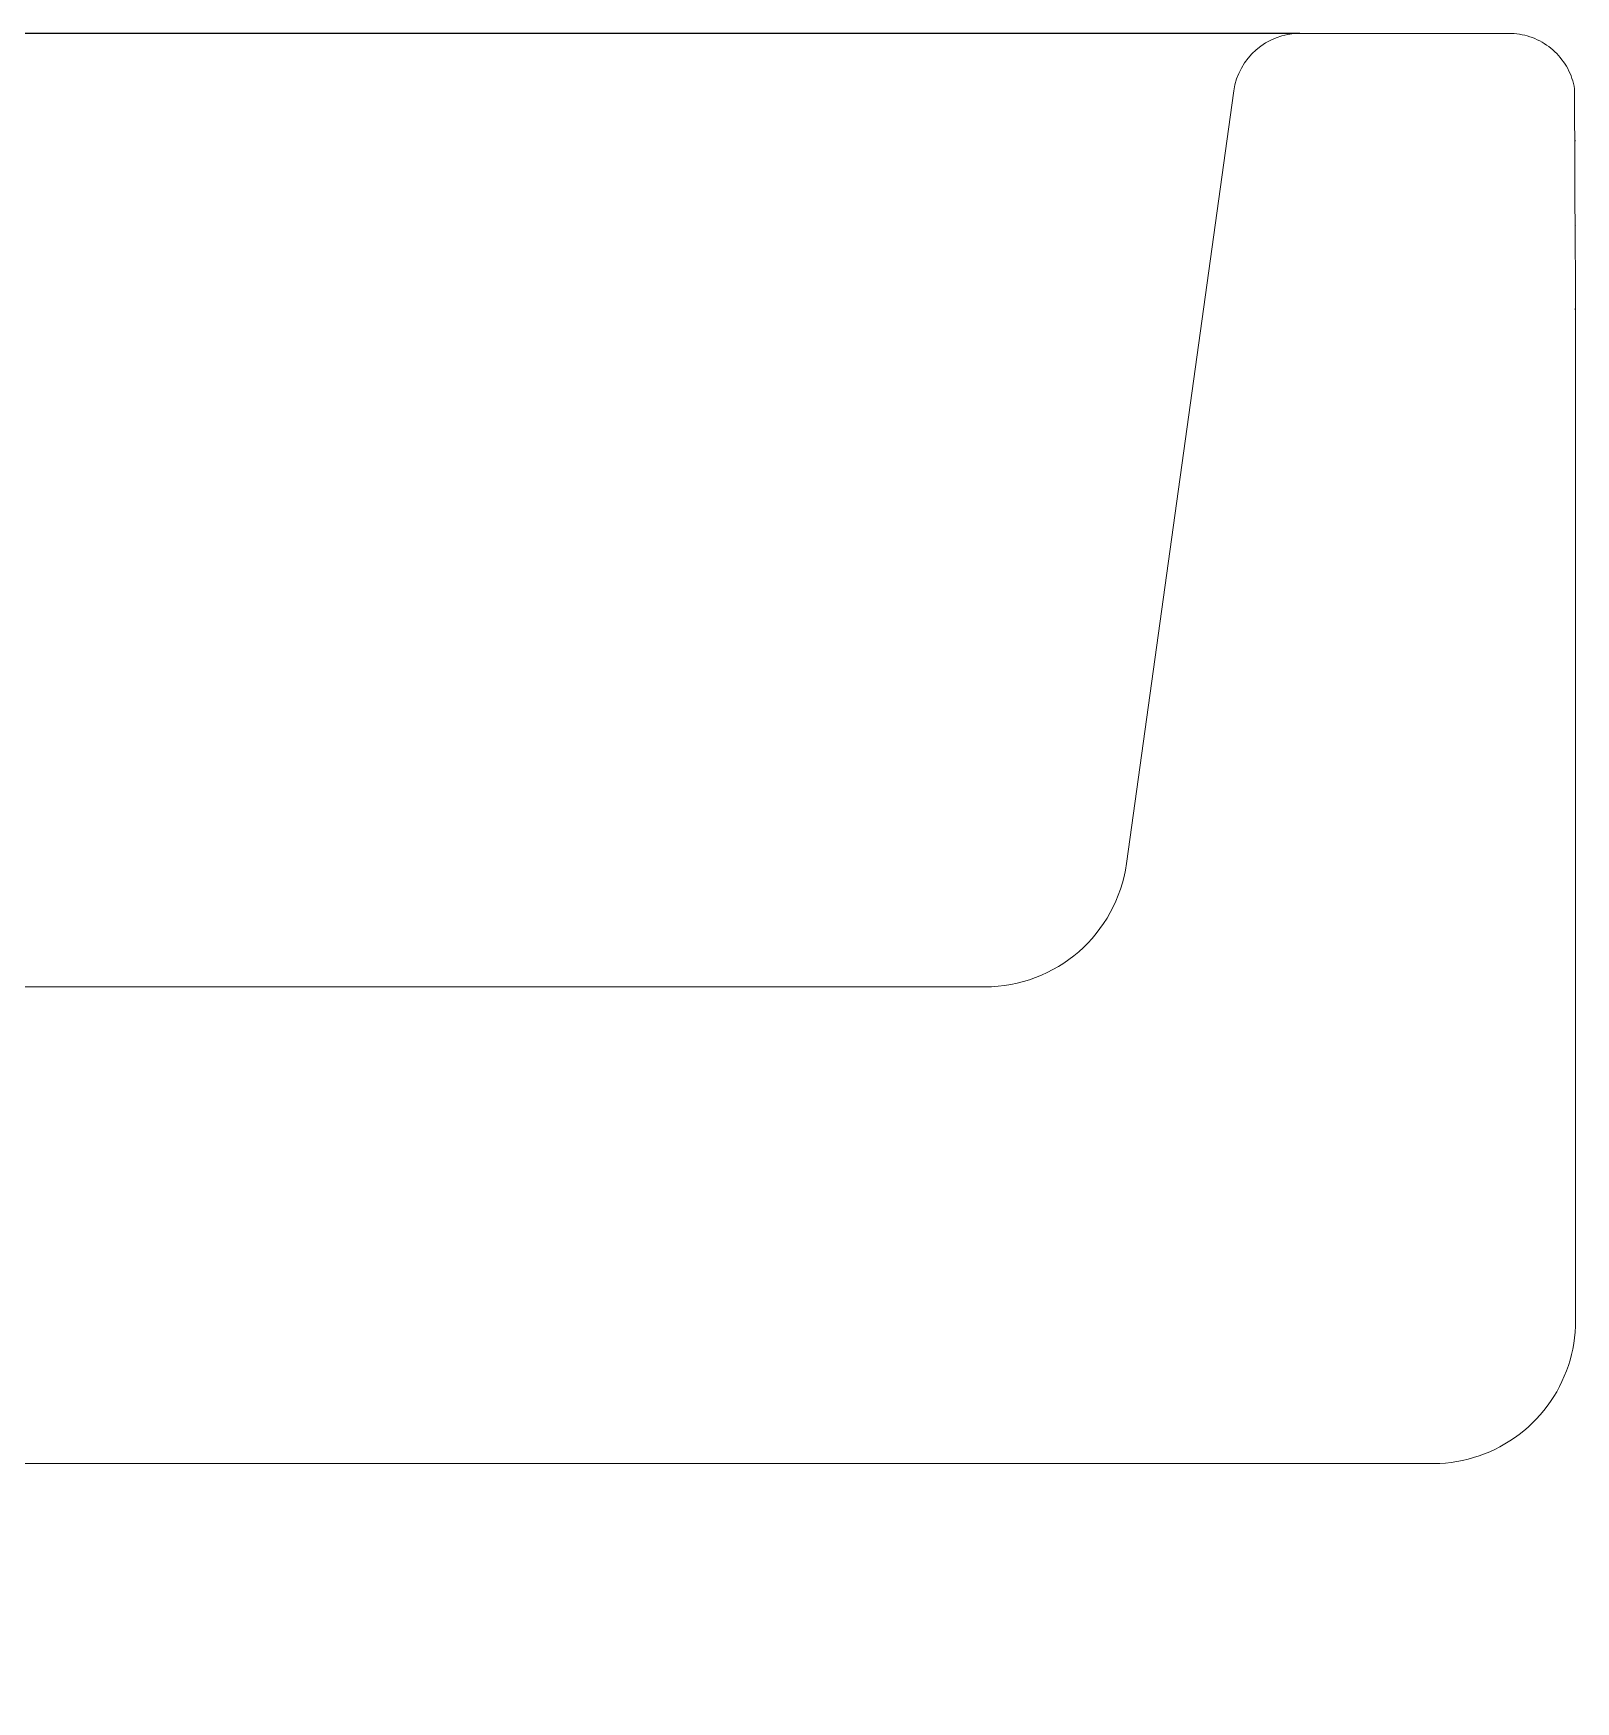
# Model space of a CAD drawing. Header units: millimetres. Extents: x -6181 to 191287, y -8583 to 23546.
# Drawn here: x 163563 to 163724.8, y 4774.2 to 4949.2 of the extents above; entities that cross this region are included whole.
import ezdxf

# ---------------------------------------------------------------- set-up
doc = ezdxf.new("R2010")
doc.units = ezdxf.units.MM
doc.header["$MEASUREMENT"] = 0
doc.linetypes.add('1735-DT-5BR-SEC_CC$0$DOT', pattern=[6.35, 0, -6.35])
doc.layers.add('1735-DT-5BR-SEC_CC$0$A1COUNTER', color=3, linetype='Continuous', lineweight=18)
doc.layers.add('1735-DT-5BR-SEC_CC$0$N--SANITARY-1', color=9, linetype='Continuous', lineweight=18)
doc.layers.add('1735-DT-5BR-SEC_CC$0$A1HATCH', color=15, linetype='Continuous')
doc.layers.add('1735-DT-5BR-SEC_CC$0$Wipeout', color=253, linetype='1735-DT-5BR-SEC_CC$0$DOT')

# ---------------------------------------------------------------- blocks, each defined once
blk = doc.blocks.new('1735-DT-5BR-SEC_CC$0$wash basin type 2')
at = {"layer": '1735-DT-5BR-SEC_CC$0$A1HATCH', "ltscale": 0.1}
h = blk.add_hatch(dxfattribs=at)
h.set_pattern_fill('ANSI36', color=253, scale=50)
h.set_pattern_definition([(45, (0, 0), (3.314563036811942, 12.15339780164378), [15.625, -3.125, 0, -3.125])])
edge = h.paths.add_edge_path()
edge.add_line((-23765.73065314538, -1068.358766551854), (-23765.73024518699, -1068.283193732447))
edge.add_line((-23765.73024518699, -1068.283193732447), (-23765.72162415322, -1068.003345157306))
edge.add_line((-23765.72162415322, -1068.003345157306), (-23765.70181905714, -1067.724065180601))
edge.add_line((-23765.70181905714, -1067.724065180601), (-23765.67086158272, -1067.445800590689))
edge.add_line((-23765.67086158272, -1067.445800590688), (-23765.6288012553, -1067.168996551549))
edge.add_line((-23765.6288012553, -1067.168996551549), (-23765.57570536243, -1066.894095890611))
edge.add_line((-23765.57570536243, -1066.894095890612), (-23765.51165884621, -1066.621538390284))
edge.add_line((-23765.51165884621, -1066.621538390284), (-23765.4367641674, -1066.351760084431))
edge.add_line((-23765.4367641674, -1066.35176008443), (-23765.35114114152, -1066.08519256078))
edge.add_line((-23765.35114114152, -1066.085192560781), (-23765.25492674715, -1065.822262270517))
edge.add_line((-23765.25492674715, -1065.822262270517), (-23765.14827490678, -1065.563389846001))
edge.add_line((-23765.14827490678, -1065.563389846002), (-23765.03135624062, -1065.308989427906))
edge.add_line((-23765.03135624062, -1065.308989427906), (-23764.90435779358, -1065.059468002637))
edge.add_line((-23764.90435779358, -1065.059468002636), (-23764.76748273609, -1064.815224751213))
edge.add_line((-23764.76748273609, -1064.815224751214), (-23764.62095003904, -1064.576650410769))
edge.add_line((-23764.62095003904, -1064.576650410769), (-23764.46499412348, -1064.344126649342))
edge.add_line((-23764.46499412348, -1064.344126649341), (-23764.29986448564, -1064.118025455343))
edge.add_line((-23764.29986448564, -1064.118025455343), (-23764.12582529767, -1063.898708542454))
edge.add_line((-23764.12582529767, -1063.898708542455), (-23763.94315498517, -1063.686526770961))
edge.add_line((-23763.94315498517, -1063.68652677096), (-23763.75214578168, -1063.481819586416))
edge.add_line((-23763.75214578168, -1063.481819586416), (-23763.55310326116, -1063.284914476661))
edge.add_line((-23763.55310326116, -1063.284914476661), (-23763.34634584918, -1063.096126447863))
edge.add_line((-23763.34634584918, -1063.096126447863), (-23763.13220431352, -1062.915757520585))
edge.add_line((-23763.13220431352, -1062.915757520585), (-23762.91102123492, -1062.744096246659))
edge.add_line((-23762.91102123492, -1062.744096246659), (-23762.68315045914, -1062.581417247473))
edge.add_line((-23762.68315045914, -1062.581417247473), (-23762.44895653083, -1062.427980774748))
edge.add_line((-23762.44895653083, -1062.427980774747), (-23762.20881411029, -1062.284032294099))
edge.add_line((-23762.20881411029, -1062.2840322941), (-23761.96310737418, -1062.1498020924))
edge.add_line((-23761.96310737418, -1062.1498020924), (-23761.71222940084, -1062.025504909306))
edge.add_line((-23761.71222940084, -1062.025504909305), (-23761.45658154154, -1061.911339593828))
edge.add_line((-23761.45658154154, -1061.911339593828), (-23761.19657277831, -1061.807488786095))
edge.add_line((-23761.19657277831, -1061.807488786095), (-23760.93261906969, -1061.714118625265))
edge.add_line((-23760.93261906969, -1061.714118625265), (-23760.66514268534, -1061.631378483678))
edge.add_line((-23760.66514268534, -1061.631378483677), (-23760.39457153037, -1061.55940072788))
edge.add_line((-23760.39457153037, -1061.55940072788), (-23760.12133846094, -1061.498300506961))
edge.add_line((-23760.12133846094, -1061.498300506961), (-23759.84588059167, -1061.448175568216))
edge.add_line((-23759.84588059167, -1061.448175568216), (-23759.56863859641, -1061.409106100875))
edge.add_line((-23759.56863859641, -1061.409106100875), (-23759.29005600317, -1061.381154607729))
edge.add_line((-23759.29005600317, -1061.381154607729), (-23759.01057848468, -1061.364365805226))
edge.add_line((-23759.01057848468, -1061.364365805226), (-23758.73065314538, -1061.358766551852))
edge.add_line((-23758.73065314538, -1061.358766551852), (-23736.82481999221, -1061.358766551852))
edge.add_arc((-23736.82481999221, -1068.358766551853), 7.000000000001228, 367.9146480693642, 450, ccw=False)
edge.add_line((-23729.89149994678, -1067.394882146035), (-23718.62663299692, -1148.424233135743))
edge.add_arc((-23703.76951861387, -1146.358766551848), 15.00000000000377, 187.9146480693647, 270)
edge.add_line((-23703.76951861387, -1161.358766551852), (-23537.95881954036, -1161.358766551852))
edge.add_spline(control_points=[(-23537.95881954036, -1161.358766551852), (-23537.56051402443, -1161.359577910184), (-23536.78051907093, -1161.516309401423), (-23536.11848189906, -1161.956717137053), (-23535.83651211191, -1162.23744620829)], knot_values=[0, 0, 0, 0, 0.5, 1, 1, 1, 1], degree=3, periodic=0)
edge.add_line((-23535.83651211191, -1162.23744620829), (-23533.71401543696, -1164.358811247463))
edge.add_line((-23533.71401543696, -1164.358811247463), (-23531.5914294222, -1166.480086895414))
edge.add_spline(control_points=[(-23531.5914294222, -1166.480086895414), (-23531.31032589961, -1166.762138799279), (-23530.86954585246, -1167.424235919369), (-23530.71292155074, -1168.203610135732), (-23530.71214429042, -1168.601407238961)], knot_values=[0, 0, 0, 0, 0.5, 1, 1, 1, 1], degree=3, periodic=0)
edge.add_line((-23530.71214429042, -1168.601407238961), (-23530.71214429042, -1230.858766551852))
edge.add_line((-23530.71214429042, -1230.858766551852), (-23556.03404369726, -1230.858766551852))
edge.add_line((-23556.03404369726, -1230.858766551852), (-23556.03404369848, -1201.933772921684))
edge.add_spline(control_points=[(-23576.03595771741, -1181.934575374699), (-23573.75674236649, -1181.940647896491), (-23569.32554340622, -1182.695001729133), (-23563.99241721423, -1185.630518326836), (-23560.26943790431, -1189.356487257692), (-23557.86510903922, -1193.176544777418), (-23556.36959591092, -1197.454755547713), (-23556.03827184159, -1200.412030097223), (-23556.03404701722, -1201.933642669663)], knot_values=[0, 0, 0, 0, 0.2142857142857143, 0.4285714285714286, 0.5714285714285714, 0.7142857142857143, 0.8571428571428572, 1, 1, 1, 1], degree=3, periodic=0)
edge.add_line((-23560.92499778073, -1188.830297257861), (-23560.92372103025, -1188.83202143976))
edge.add_spline(control_points=[(-23576.03595771741, -1181.934575374699), (-23573.75674236649, -1181.940647896491), (-23569.32554340622, -1182.695001729133), (-23563.99241721423, -1185.630518326836), (-23560.26943790431, -1189.356487257692), (-23557.86510903922, -1193.176544777418), (-23556.36959591092, -1197.454755547713), (-23556.03827184159, -1200.412030097223), (-23556.03404701722, -1201.933642669663)], knot_values=[0, 0, 0, 0, 0.2142857142857143, 0.4285714285714286, 0.5714285714285714, 0.7142857142857143, 0.8571428571428572, 1, 1, 1, 1], degree=3, periodic=0)
edge.add_line((-23567.56403519351, -1183.82423596136), (-23567.64014752982, -1183.781832363904))
edge.add_spline(control_points=[(-23576.03595771741, -1181.934575374699), (-23573.75674236649, -1181.940647896491), (-23569.32554340622, -1182.695001729133), (-23563.99241721423, -1185.630518326836), (-23560.26943790431, -1189.356487257692), (-23557.86510903922, -1193.176544777418), (-23556.36959591092, -1197.454755547713), (-23556.03827184159, -1200.412030097223), (-23556.03404701722, -1201.933642669663)], knot_values=[0, 0, 0, 0, 0.2142857142857143, 0.4285714285714286, 0.5714285714285714, 0.7142857142857143, 0.8571428571428572, 1, 1, 1, 1], degree=3, periodic=0)
edge.add_line((-23571.80130064015, -1182.394327442279), (-23571.81675658, -1182.389118725428))
edge.add_line((-23571.81675658, -1182.389118725429), (-23571.84830457892, -1182.384095373794))
edge.add_spline(control_points=[(-23576.03595771741, -1181.934575374699), (-23573.75674236649, -1181.940647896491), (-23569.32554340622, -1182.695001729133), (-23563.99241721423, -1185.630518326836), (-23560.26943790431, -1189.356487257692), (-23557.86510903922, -1193.176544777418), (-23556.36959591092, -1197.454755547713), (-23556.03827184159, -1200.412030097223), (-23556.03404701722, -1201.933642669663)], knot_values=[0, 0, 0, 0, 0.2142857142857143, 0.4285714285714286, 0.5714285714285714, 0.7142857142857143, 0.8571428571428572, 1, 1, 1, 1], degree=3, periodic=0)
edge.add_line((-23573.96731727387, -1182.046687416112), (-23574.04994224706, -1182.033531136527))
edge.add_spline(control_points=[(-23576.03595771741, -1181.934575374699), (-23573.75674236649, -1181.940647896491), (-23569.32554340622, -1182.695001729133), (-23563.99241721423, -1185.630518326836), (-23560.26943790431, -1189.356487257692), (-23557.86510903922, -1193.176544777418), (-23556.36959591092, -1197.454755547713), (-23556.03827184159, -1200.412030097223), (-23556.03404701722, -1201.933642669663)], knot_values=[0, 0, 0, 0, 0.2142857142857143, 0.4285714285714286, 0.5714285714285714, 0.7142857142857143, 0.8571428571428572, 1, 1, 1, 1], degree=3, periodic=0)
edge.add_line((-23574.33351209224, -1182.01297979253), (-23574.51586152916, -1181.996609979871))
edge.add_line((-23574.51586152916, -1181.996609979872), (-23575.00798901045, -1181.964097982991))
edge.add_spline(control_points=[(-23576.03595771741, -1181.934575374699), (-23573.75674236649, -1181.940647896491), (-23569.32554340622, -1182.695001729133), (-23563.99241721423, -1185.630518326836), (-23560.26943790431, -1189.356487257692), (-23557.86510903922, -1193.176544777418), (-23556.36959591092, -1197.454755547713), (-23556.03827184159, -1200.412030097223), (-23556.03404701722, -1201.933642669663)], knot_values=[0, 0, 0, 0, 0.2142857142857143, 0.4285714285714286, 0.5714285714285714, 0.7142857142857143, 0.8571428571428572, 1, 1, 1, 1], degree=3, periodic=0)
edge.add_line((-23575.23387840274, -1181.955242872542), (-23575.4188601786, -1181.948690836823))
edge.add_line((-23575.4188601786, -1181.948690836822), (-23575.89619406419, -1181.938176720537))
edge.add_spline(control_points=[(-23576.03595771741, -1181.934575374699), (-23573.75674236649, -1181.940647896491), (-23569.32554340622, -1182.695001729133), (-23563.99241721423, -1185.630518326836), (-23560.26943790431, -1189.356487257692), (-23557.86510903922, -1193.176544777418), (-23556.36959591092, -1197.454755547713), (-23556.03827184159, -1200.412030097223), (-23556.03404701722, -1201.933642669663)], knot_values=[0, 0, 0, 0, 0.2142857142857143, 0.4285714285714286, 0.5714285714285714, 0.7142857142857143, 0.8571428571428572, 1, 1, 1, 1], degree=3, periodic=0)
edge.add_line((-23576.03472308138, -1181.934607188059), (-23585.73065314538, -1181.93457517947))
edge.add_line((-23585.73065314538, -1181.93457517947), (-23585.73065314538, -1196.358766551852))
edge.add_arc((-23600.73065314538, -1196.358766551852), 15.00000000000006, 270, 360, ccw=False)
edge.add_line((-23600.73065314538, -1211.358766551852), (-23750.73065314538, -1211.358766551852))
edge.add_line((-23750.73065314538, -1211.358766551852), (-23750.89259490125, -1211.357892355295))
edge.add_line((-23750.89259490125, -1211.357892355295), (-23751.49227041939, -1211.339418711485))
edge.add_line((-23751.49227041939, -1211.339418711485), (-23752.09072751235, -1211.29697921991))
edge.add_line((-23752.09072751235, -1211.29697921991), (-23752.68700877645, -1211.230641774726))
edge.add_line((-23752.68700877645, -1211.230641774726), (-23753.28016028888, -1211.14051250167))
edge.add_line((-23753.28016028888, -1211.14051250167), (-23753.86923313375, -1211.026735588379))
edge.add_line((-23753.86923313375, -1211.026735588379), (-23754.45328492016, -1210.889493053628))
edge.add_line((-23754.45328492016, -1210.889493053628), (-23755.03138128985, -1210.729004456191))
edge.add_line((-23755.03138128985, -1210.729004456191), (-23755.60259741197, -1210.545526543598))
edge.add_line((-23755.60259741197, -1210.545526543598), (-23756.16601946253, -1210.339352841353))
edge.add_line((-23756.16601946253, -1210.339352841353), (-23756.72074608647, -1210.110813183428))
edge.add_line((-23756.72074608647, -1210.110813183428), (-23757.26588983953, -1209.860273184497))
edge.add_line((-23757.26588983953, -1209.860273184497), (-23757.80057860799, -1209.58813365512))
edge.add_line((-23757.80057860799, -1209.58813365512), (-23758.32395700387, -1209.2948299605))
edge.add_line((-23758.32395700387, -1209.2948299605), (-23758.83518773341, -1208.980831323972))
edge.add_line((-23758.83518773341, -1208.980831323972), (-23759.33345293647, -1208.64664007637))
edge.add_line((-23759.33345293647, -1208.64664007637), (-23759.81795549503, -1208.292790852395))
edge.add_line((-23759.81795549503, -1208.292790852395), (-23760.28792030836, -1207.91984973533))
edge.add_line((-23760.28792030836, -1207.91984973533), (-23760.742595533, -1207.528413351416))
edge.add_line((-23760.742595533, -1207.528413351416), (-23761.18125378559, -1207.119107915345))
edge.add_line((-23761.18125378559, -1207.119107915345), (-23761.6031933065, -1206.692588228509))
edge.add_line((-23761.6031933065, -1206.692588228509), (-23762.00773908249, -1206.24953663142))
edge.add_line((-23762.00773908249, -1206.24953663142), (-23762.39424392664, -1205.79066191213))
edge.add_line((-23762.39424392664, -1205.79066191213), (-23762.76208951365, -1205.316698172285))
edge.add_line((-23762.76208951365, -1205.316698172285), (-23763.11068736903, -1204.828403652772))
edge.add_line((-23763.11068736903, -1204.828403652772), (-23763.43947981058, -1204.326559520656))
edge.add_line((-23763.43947981058, -1204.326559520656), (-23763.74794084055, -1203.811968619508))
edge.add_line((-23763.74794084055, -1203.811968619508), (-23764.03557698707, -1203.285454184976))
edge.add_line((-23764.03557698707, -1203.285454184976), (-23764.30192809369, -1202.74785852784))
edge.add_line((-23764.30192809369, -1202.747858527839), (-23764.54656805542, -1202.20004168647))
edge.add_line((-23764.54656805542, -1202.200041686471), (-23764.76910550056, -1201.64288005097))
edge.add_line((-23764.76910550056, -1201.64288005097), (-23764.96918441662, -1201.077264961083))
edge.add_line((-23764.96918441662, -1201.077264961083), (-23765.14648472004, -1200.504101280307))
edge.add_line((-23765.14648472004, -1200.504101280307), (-23765.30072276817, -1199.92430594825))
edge.add_line((-23765.30072276817, -1199.924305948249), (-23765.43165181299, -1199.338806513779))
edge.add_line((-23765.43165181299, -1199.338806513779), (-23765.53906239601, -1198.748539651055))
edge.add_line((-23765.53906239601, -1198.748539651055), (-23765.62278268319, -1198.154449661185))
edge.add_line((-23765.62278268319, -1198.154449661185), (-23765.68267873992, -1197.557486961387))
edge.add_line((-23765.68267873992, -1197.557486961387), (-23765.7186547453, -1196.958606564653))
edge.add_line((-23765.7186547453, -1196.958606564653), (-23765.73065314538, -1196.358766551852))
edge.add_line((-23765.73065314538, -1196.358766551852), (-23765.73065314538, -1068.358766551854))
at = {"linetype": 'ByBlock'}
blk.add_wipeout([(-23233.730653145383, -1085.6031164724318), (-23233.730653145383, -1735.6031164724336), (-23593.730653145387, -1735.6031164724336), (-23593.730653145387, -1211.3587665518498), (-23750.730653145383, -1211.3587665518498), (-23752.384589421617, -1211.3774689318652), (-23754.769731332184, -1210.963582651777), (-23757.97200191001, -1209.693922009752), (-23760.08642251835, -1208.2378283193066), (-23762.306166976246, -1206.3046396033296), (-23764.979406851093, -1201.9339841102355), (-23765.73412138529, -1199.071332080377), (-23765.730653145387, -1196.3587665518517), (-23765.628801255298, -1067.168996551547), (-23765.240624183058, -1065.2341006161114), (-23764.006526551733, -1063.469250217022), (-23762.412625628247, -1062.2112979306967), (-23760.056279329074, -1061.3798409229184), (-23759.15031724393, -1061.3727602064791), (-23302.375231750855, -1061.3677955440144), (-23299.670909502387, -1061.3720626446593), (-23297.110582468296, -1063.9634574547363), (-23295.70505874646, -1066.5156333670602), (-23295.52781679355, -1069.3709165017044), (-23295.73065314538, -1085.539463571853), (-23233.730653145383, -1085.539463571853)], dxfattribs=at).dxf.layer = '1735-DT-5BR-SEC_CC$0$Wipeout'
at = {"layer": '1735-DT-5BR-SEC_CC$0$A1COUNTER'}
for p, q in [((-23758.73065314538, -1061.358766551852, -0.000758432826211689), (-23736.82481999221, -1061.358766551852, -0.000758432826211689)), ((-23729.8914999468, -1067.394882146031, -0.000758432826211689), (-23718.62663299692, -1148.424233135748, -0.000758432826211689)), ((-23765.73065314538, -1196.358766551852, -0.000758432826211689), (-23765.73065314538, -1085.603116472434, -0.000758432826211689)), ((-23703.76951861387, -1161.358766551852, -0.000758432826211689), (-23537.95881954036, -1161.358766551852, -0.000758432826211689)), ((-23600.73065314538, -1211.358766551852, -0.000758432826211689), (-23750.73065314538, -1211.358766551852, -0.000758432826211689))]:
    blk.add_line(p, q, dxfattribs=at)
at = {"layer": '1735-DT-5BR-SEC_CC$0$A1COUNTER', "elevation": -0.000758432826211689, "flags": 128}
for points in [[(-23758.73065314538, -1061.358766551852), (-23759.01057848468, -1061.364365805226), (-23759.29005600317, -1061.381154607729), (-23759.56863859641, -1061.409106100875), (-23759.84588059167, -1061.448175568216), (-23760.12133846094, -1061.498300506961), (-23760.39457153037, -1061.55940072788), (-23760.66514268534, -1061.631378483677), (-23760.93261906969, -1061.714118625265), (-23761.19657277831, -1061.807488786095), (-23761.45658154154, -1061.911339593828), (-23761.71222940084, -1062.025504909305), (-23761.96310737418, -1062.1498020924), (-23762.20881411029, -1062.2840322941), (-23762.44895653083, -1062.427980774747), (-23762.68315045914, -1062.581417247473), (-23762.91102123492, -1062.744096246659), (-23763.13220431352, -1062.915757520585), (-23763.34634584918, -1063.096126447863), (-23763.55310326116, -1063.284914476661), (-23763.75214578168, -1063.481819586416), (-23763.94315498517, -1063.68652677096), (-23764.12582529767, -1063.898708542455), (-23764.29986448564, -1064.118025455342), (-23764.46499412348, -1064.344126649341), (-23764.62095003904, -1064.576650410769), (-23764.76748273609, -1064.815224751214), (-23764.90435779358, -1065.059468002636), (-23765.03135624062, -1065.308989427906), (-23765.14827490678, -1065.563389846002), (-23765.25492674715, -1065.822262270517), (-23765.35114114152, -1066.085192560781), (-23765.4367641674, -1066.35176008443), (-23765.51165884621, -1066.621538390284), (-23765.57570536243, -1066.894095890612), (-23765.6288012553, -1067.168996551549), (-23765.67086158272, -1084.69015051127), (-23765.70181905714, -1084.968415101183), (-23765.72162415322, -1085.247695077888), (-23765.73024518699, -1085.527543653029), (-23765.73065314538, -1085.603116472434)], [(-23765.73065314538, -1196.358766551852), (-23765.7186547453, -1196.958606564653), (-23765.68267873992, -1197.557486961387), (-23765.62278268319, -1198.154449661185), (-23765.53906239601, -1198.748539651055), (-23765.43165181299, -1199.338806513779), (-23765.30072276817, -1199.924305948249), (-23765.14648472004, -1200.504101280307), (-23764.96918441662, -1201.077264961083), (-23764.76910550056, -1201.64288005097), (-23764.54656805542, -1202.200041686471), (-23764.30192809369, -1202.747858527839), (-23764.03557698707, -1203.285454184976), (-23763.74794084055, -1203.811968619508), (-23763.43947981058, -1204.326559520656), (-23763.11068736903, -1204.828403652772), (-23762.76208951365, -1205.316698172285), (-23762.39424392664, -1205.79066191213), (-23762.00773908249, -1206.24953663142), (-23761.6031933065, -1206.692588228509), (-23761.18125378559, -1207.119107915345), (-23760.742595533, -1207.528413351416), (-23760.28792030836, -1207.91984973533), (-23759.81795549503, -1208.292790852395), (-23759.33345293647, -1208.64664007637), (-23758.83518773341, -1208.980831323972), (-23758.32395700387, -1209.2948299605), (-23757.80057860799, -1209.58813365512), (-23757.26588983953, -1209.860273184497), (-23756.72074608647, -1210.110813183428), (-23756.16601946253, -1210.339352841353), (-23755.60259741197, -1210.545526543598), (-23755.03138128985, -1210.729004456191), (-23754.45328492016, -1210.889493053628), (-23753.86923313375, -1211.026735588379), (-23753.28016028888, -1211.14051250167), (-23752.68700877645, -1211.230641774726), (-23752.09072751235, -1211.29697921991), (-23751.49227041939, -1211.339418711485), (-23750.89259490125, -1211.357892355295), (-23750.73065314538, -1211.358766551852)]]:
    blk.add_lwpolyline(points, dxfattribs=at)
at = {"layer": '1735-DT-5BR-SEC_CC$0$A1COUNTER'}
for centre, radius, start, end in [((-23736.82481999221, -1068.358766551852, -0.000758432826211689), 7.000000000000114, 7.914648068156061, 90), ((-23703.76951861387, -1146.358766551852, -0.000758432826211689), 14.99999999999998, 187.9146480681557, 270)]:
    blk.add_arc(centre, radius, start, end, dxfattribs=at)
at = {"layer": '1735-DT-5BR-SEC_CC$0$A1HATCH', "color": 8, "ltscale": 0.1}
blk.add_line((-23736.82481999221, -1061.358766551852, -0.000758432826211689), (-23429.63648629855, -1061.358766551852, -0.000758432826211689), dxfattribs=at)
blk = doc.blocks.new('1735-DT-5BR-SEC_CC')
at = {"layer": '1735-DT-5BR-SEC_CC$0$N--SANITARY-1', "linetype": 'ByBlock', "xscale": -1}
blk.add_blockref('1735-DT-5BR-SEC_CC$0$wash basin type 2', (139959.0485981929, 6010.531040229284, -5.897458813103112e-06), dxfattribs=at)

msp = doc.modelspace()

# ---------------------------------------------------------------- block references
msp.add_blockref('1735-DT-5BR-SEC_CC', (0, 0))

doc.saveas('drawing.dxf')
